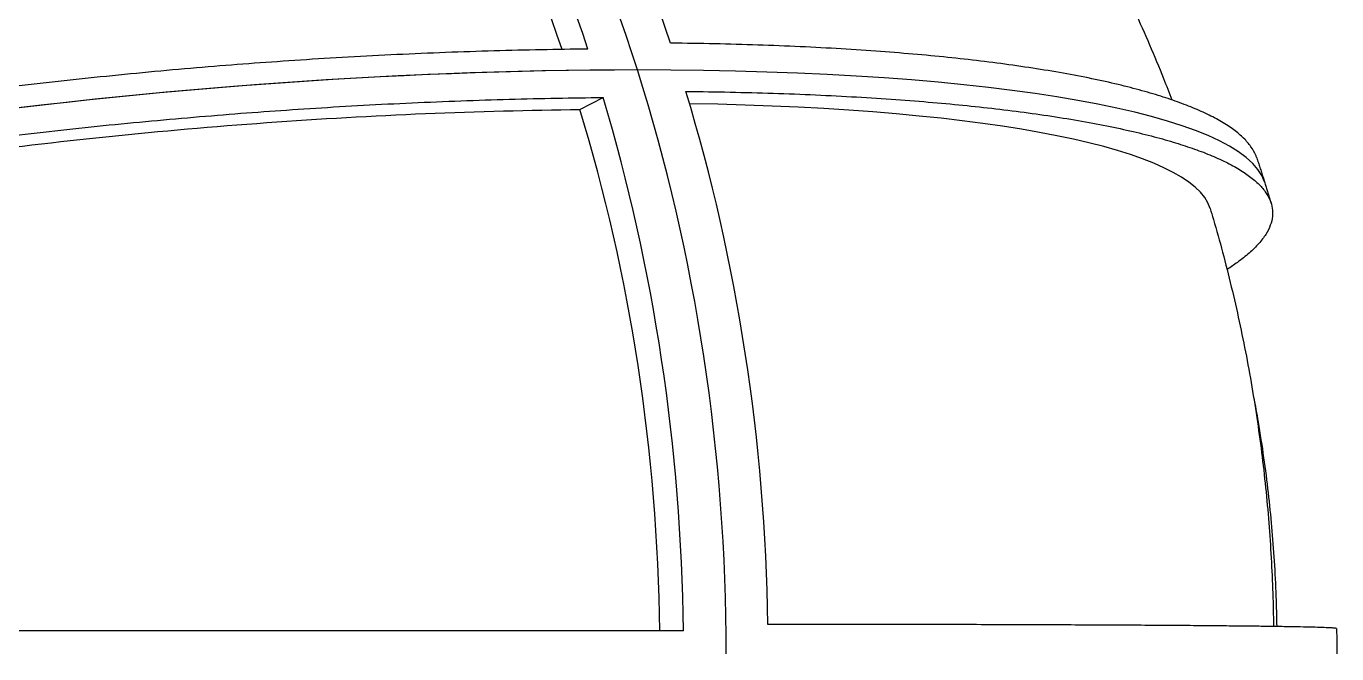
# Model space of a CAD drawing. Header units: millimetres. Extents: x 29838256 to 30236675, y -914750 to -833241.
# Drawn here: x 29971147 to 29971719, y -836932 to -836658 of the extents above; entities that cross this region are included whole.
import ezdxf

# ---------------------------------------------------------------- set-up
doc = ezdxf.new("R2010")
doc.units = ezdxf.units.MM
doc.header["$LTSCALE"] = 600
doc.header["$MEASUREMENT"] = 0
doc.layers.add('e-plan', color=9, linetype='CONTINUOUS')

msp = doc.modelspace()

# ---------------------------------------------------------------- linework, layer by layer
at = {"layer": 'e-plan', "extrusion": (0, -0.866025, 0.5)}
msp.add_line((29971388.74, -836694.38, 38611.44), (29971398.87, -836689.1, 38620.57), dxfattribs=at)
at = {"layer": 'e-plan', "extrusion": (-1.35525e-20, -0.866025, 0.5)}
for centre, major_axis, start_param, end_param in [((29970942.84, -836932.02, 38199.82), (0.03, -666.11, -1153.74), 1.963495, 2.356194), ((29970932.02, -836932.02, 38199.82), (0.03, -642.33, -1112.54), 1.586368, 1.949777)]:
    msp.add_ellipse(centre, major_axis=major_axis, ratio=0.382683, start_param=start_param, end_param=end_param, dxfattribs=at)
at = {"layer": 'e-plan', "extrusion": (-1.01644e-20, -0.866025, 0.5)}
msp.add_ellipse((29970942.84, -836932.02, 38199.82), major_axis=(-0.03, 666.11, 1153.74), ratio=0.382683, start_param=5.105088, end_param=5.497787, dxfattribs=at)
at = {"layer": 'e-plan', "extrusion": (-1.69407e-21, -0.866025, 0.5)}
for centre, major_axis, start_param, end_param in [((29970924.36, -836932.02, 38199.82), (0.03, -665.88, -1153.34), 1.978516, 2.336919), ((29970961.32, -836932.02, 38199.82), (-0.03, 665.88, 1153.34), 5.124364, 5.482766), ((29970942.84, -836932.02, 38199.82), (0.03, -666.11, -1153.74), 1.570796, 1.963495)]:
    msp.add_ellipse(centre, major_axis=major_axis, ratio=0.382683, start_param=start_param, end_param=end_param, dxfattribs=at)
at = {"layer": 'e-plan', "extrusion": (-8.47033e-21, -0.866025, 0.5)}
msp.add_ellipse((29970931.43, -836928.2, 38206.45), major_axis=(0.03, -642.33, -1112.54), ratio=0.382683, start_param=1.987648, end_param=2.342476, dxfattribs=at)
at = {"layer": 'e-plan', "extrusion": (4.16334e-17, -0.866025, 0.5)}
msp.add_ellipse((29971261.09, -836759.78, 38498.15), major_axis=(426.74, 33.83, 58.59), ratio=0.353553, start_param=1.149322, end_param=2.720119, dxfattribs=at)
at = {"layer": 'e-plan', "extrusion": (-9.71445e-17, -0.866025, 0.5)}
msp.add_ellipse((29971261.09, -836759.78, 38498.15), major_axis=(-426.74, -33.83, -58.59), ratio=0.353553, start_param=4.290915, end_param=5.861711, dxfattribs=at)
at = {"layer": 'e-plan', "extrusion": (2.77556e-17, -0.866025, 0.5)}
msp.add_ellipse((29971261.09, -836759.78, 38498.15), major_axis=(426.74, 33.83, 58.59), ratio=0.353553, start_param=0, end_param=1.149322, dxfattribs=at)
at = {"layer": 'e-plan', "extrusion": (0, -0.866025, 0.5)}
msp.add_ellipse((29970942.84, -836932.02, 38199.82), major_axis=(-0.03, 666.11, 1153.74), ratio=0.382683, start_param=4.712389, end_param=5.105088, dxfattribs=at)
at = {"layer": 'e-plan', "extrusion": (1.38778e-17, -0.866025, 0.5)}
msp.add_ellipse((29971261.09, -836759.78, 38498.15), major_axis=(-426.74, -33.83, -58.59), ratio=0.353553, start_param=3.141593, end_param=4.290915, dxfattribs=at)
at = {"layer": 'e-plan', "extrusion": (1.69407e-21, -0.866025, 0.5)}
msp.add_ellipse((29970924.36, -836932.02, 38199.82), major_axis=(0.03, -665.88, -1153.34), ratio=0.382683, start_param=1.585817, end_param=1.94422, dxfattribs=at)
at = {"layer": 'e-plan', "extrusion": (6.77626e-21, -0.866025, 0.5)}
msp.add_ellipse((29970961.32, -836932.02, 38199.82), major_axis=(-0.03, 665.88, 1153.34), ratio=0.382683, start_param=4.731665, end_param=5.090067, dxfattribs=at)
at = {"layer": 'e-plan', "extrusion": (6.93889e-17, -0.866025, 0.5)}
msp.add_ellipse((29971263.94, -836769.07, 38482.07), major_axis=(-400.07, -31.71, -54.93), ratio=0.353553, start_param=3.138651, end_param=4.210798, dxfattribs=at)
at = {"layer": 'e-plan'}
for points, knots in [([(29971570.81, -836549.52, 38862.35), (29971571.8, -836550.86, 38860.02), (29971572.78, -836552.2, 38857.7), (29971576.68, -836557.59, 38848.36), (29971579.55, -836561.66, 38841.31), (29971585.54, -836570.39, 38826.18), (29971588.64, -836575.07, 38818.09), (29971594.68, -836584.45, 38801.84), (29971597.61, -836589.16, 38793.68), (29971603.32, -836598.62, 38777.29), (29971606.1, -836603.37, 38769.07), (29971611.49, -836612.9, 38752.57), (29971614.11, -836617.68, 38744.29), (29971619.2, -836627.27, 38727.67), (29971621.67, -836632.08, 38719.34), (29971626.45, -836641.74, 38702.62), (29971628.78, -836646.58, 38694.23), (29971633.27, -836656.29, 38677.41), (29971635.45, -836661.16, 38668.97), (29971639.67, -836670.93, 38652.05), (29971641.71, -836675.83, 38643.57), (29971644.94, -836683.88, 38629.62), (29971646.17, -836687.02, 38624.18), (29971647.38, -836690.17, 38618.72)], [0, 0, 0, 0, 10.00006, 10.00006, 40.001689, 40.001689, 73.895738, 73.895738, 107.551025, 107.551025, 140.95147, 140.95147, 174.102048, 174.102048, 207.012343, 207.012343, 239.694775, 239.694775, 272.163371, 272.163371, 304.43291, 304.43291, 324.939556, 324.939556, 324.939556, 324.939556]), ([(29971392.21, -836667.99, 38657.15), (29971392.09, -836667.99, 38657.15), (29971391.96, -836667.99, 38657.14), (29971385.32, -836668.05, 38657.03), (29971378.65, -836668.15, 38656.87), (29971365.07, -836668.41, 38656.41), (29971358.16, -836668.58, 38656.13), (29971344.19, -836668.98, 38655.43), (29971337.14, -836669.22, 38655.02), (29971322.96, -836669.76, 38654.08), (29971315.85, -836670.06, 38653.55), (29971301.64, -836670.74, 38652.38), (29971294.55, -836671.11, 38651.74), (29971280.5, -836671.91, 38650.36), (29971273.53, -836672.33, 38649.62), (29971259.82, -836673.23, 38648.06), (29971253.07, -836673.7, 38647.24), (29971239.89, -836674.68, 38645.55), (29971233.15, -836675.21, 38644.64), (29971219.47, -836676.34, 38642.68), (29971212.53, -836676.94, 38641.64), (29971198.55, -836678.22, 38639.42), (29971191.51, -836678.9, 38638.25), (29971177.41, -836680.32, 38635.79), (29971170.36, -836681.06, 38634.5), (29971156.34, -836682.61, 38631.83), (29971149.37, -836683.41, 38630.44), (29971135.59, -836685.06, 38627.58), (29971128.79, -836685.91, 38626.1), (29971115.43, -836687.64, 38623.1), (29971108.88, -836688.53, 38621.57), (29971096.1, -836690.31, 38618.48), (29971089.88, -836691.21, 38616.92), (29971077.84, -836693.02, 38613.79), (29971071.74, -836693.96, 38612.16), (29971059.49, -836695.93, 38608.76), (29971053.34, -836696.94, 38606.99), (29971041.09, -836699.05, 38603.35), (29971034.98, -836700.13, 38601.47), (29971022.9, -836702.35, 38597.62), (29971016.93, -836703.49, 38595.65), (29971005.19, -836705.8, 38591.65), (29970999.43, -836706.98, 38589.61), (29970988.19, -836709.36, 38585.49), (29970982.7, -836710.56, 38583.42), (29970972.08, -836712.96, 38579.25), (29970966.94, -836714.17, 38577.16), (29970957.04, -836716.57, 38573), (29970952.29, -836717.76, 38570.93), (29970943.22, -836720.12, 38566.85), (29970938.7, -836721.34, 38564.74), (29970929.74, -836723.84, 38560.41), (29970925.32, -836725.12, 38558.2), (29970916.66, -836727.72, 38553.68), (29970912.42, -836729.05, 38551.38), (29970904.19, -836731.73, 38546.73), (29970900.21, -836733.09, 38544.38), (29970892.54, -836735.82, 38539.65), (29970888.87, -836737.19, 38537.28), (29970881.86, -836739.93, 38532.54), (29970878.53, -836741.3, 38530.17), (29970872.26, -836744.01, 38525.47), (29970869.31, -836745.36, 38523.14), (29970866.5, -836746.71, 38520.79), (29970866.45, -836746.74, 38520.75), (29970866.39, -836746.76, 38520.7)], [19.600922, 19.600922, 19.600922, 19.600922, 19.992056, 19.992056, 39.984112, 39.984112, 59.976168, 59.976168, 79.968224, 79.968224, 99.96028, 99.96028, 119.952336, 119.952336, 139.944393, 139.944393, 159.936449, 159.936449, 179.929657, 179.929657, 199.922865, 199.922865, 219.916072, 219.916072, 239.90928, 239.90928, 259.902488, 259.902488, 279.895696, 279.895696, 299.888904, 299.888904, 319.882112, 319.882112, 339.877344, 339.877344, 359.872577, 359.872577, 379.867809, 379.867809, 399.863041, 399.863041, 419.858274, 419.858274, 439.853506, 439.853506, 459.848738, 459.848738, 479.843971, 479.843971, 499.842497, 499.842497, 519.841023, 519.841023, 539.839549, 539.839549, 559.838075, 559.838075, 579.836601, 579.836601, 599.835127, 599.835127, 619.833653, 619.833653, 620.231169, 620.231169, 620.231169, 620.231169]), ([(29971684.42, -836715.5, 38574.85), (29971684.28, -836715.11, 38575.53), (29971684.14, -836714.72, 38576.21), (29971683.45, -836713.08, 38579.04), (29971682.75, -836711.84, 38581.19), (29971680.99, -836709.35, 38585.5), (29971679.93, -836708.11, 38587.65), (29971677.44, -836705.66, 38591.9), (29971676.01, -836704.44, 38594), (29971672.8, -836702.06, 38598.14), (29971671.01, -836700.88, 38600.17), (29971667.12, -836698.59, 38604.15), (29971665.01, -836697.47, 38606.09), (29971660.5, -836695.29, 38609.85), (29971658.11, -836694.24, 38611.67), (29971653.09, -836692.21, 38615.18), (29971650.47, -836691.24, 38616.87), (29971645.08, -836689.38, 38620.1), (29971642.18, -836688.44, 38621.71), (29971635.98, -836686.6, 38624.91), (29971632.68, -836685.69, 38626.49), (29971625.71, -836683.9, 38629.59), (29971622.04, -836683.02, 38631.11), (29971614.35, -836681.31, 38634.06), (29971610.34, -836680.49, 38635.5), (29971602.01, -836678.89, 38638.26), (29971597.7, -836678.12, 38639.59), (29971588.83, -836676.65, 38642.13), (29971584.28, -836675.96, 38643.34), (29971575.02, -836674.63, 38645.63), (29971570.3, -836674.01, 38646.71), (29971560.78, -836672.84, 38648.73), (29971555.99, -836672.3, 38649.68), (29971546.4, -836671.29, 38651.42), (29971541.39, -836670.8, 38652.27), (29971530.99, -836669.88, 38653.88), (29971525.59, -836669.44, 38654.64), (29971514.47, -836668.61, 38656.06), (29971508.75, -836668.23, 38656.73), (29971497.03, -836667.53, 38657.93), (29971491.04, -836667.22, 38658.48), (29971478.86, -836666.66, 38659.45), (29971472.68, -836666.41, 38659.88), (29971460.2, -836666, 38660.6), (29971453.9, -836665.82, 38660.89), (29971441.28, -836665.55, 38661.36), (29971434.96, -836665.46, 38661.53), (29971428.56, -836665.39, 38661.65), (29971428.44, -836665.39, 38661.65), (29971428.31, -836665.39, 38661.65)], [2092.96823, 2092.96823, 2092.96823, 2092.96823, 2099.315647, 2099.315647, 2119.308948, 2119.308948, 2139.30225, 2139.30225, 2159.295551, 2159.295551, 2179.288852, 2179.288852, 2199.282153, 2199.282153, 2219.275454, 2219.275454, 2239.268755, 2239.268755, 2259.26178, 2259.26178, 2279.254804, 2279.254804, 2299.247828, 2299.247828, 2319.240852, 2319.240852, 2339.233876, 2339.233876, 2359.2269, 2359.2269, 2379.219924, 2379.219924, 2399.212949, 2399.212949, 2419.205815, 2419.205815, 2439.198681, 2439.198681, 2459.191548, 2459.191548, 2479.184414, 2479.184414, 2499.177281, 2499.177281, 2519.170147, 2519.170147, 2539.163014, 2539.163014, 2539.554949, 2539.554949, 2539.554949, 2539.554949]), ([(29970871.71, -836765.51, 38488.23), (29970871.94, -836765.4, 38488.43), (29970872.18, -836765.29, 38488.62), (29970875.19, -836763.9, 38491.03), (29970878.15, -836762.59, 38493.28), (29970884.45, -836759.97, 38497.83), (29970887.79, -836758.65, 38500.11), (29970894.82, -836756, 38504.7), (29970898.51, -836754.68, 38507), (29970906.2, -836752.04, 38511.56), (29970910.2, -836750.73, 38513.84), (29970918.45, -836748.13, 38518.33), (29970922.7, -836746.85, 38520.55), (29970931.39, -836744.33, 38524.92), (29970935.83, -836743.09, 38527.06), (29970944.81, -836740.68, 38531.24), (29970949.35, -836739.5, 38533.28), (29970958.44, -836737.22, 38537.23), (29970963.2, -836736.07, 38539.23), (29970973.12, -836733.75, 38543.25), (29970978.27, -836732.58, 38545.27), (29970988.92, -836730.26, 38549.29), (29970994.41, -836729.1, 38551.3), (29971005.68, -836726.8, 38555.28), (29971011.46, -836725.66, 38557.25), (29971023.22, -836723.43, 38561.12), (29971029.2, -836722.33, 38563.03), (29971041.3, -836720.18, 38566.75), (29971047.42, -836719.13, 38568.56), (29971059.7, -836717.1, 38572.08), (29971065.86, -836716.11, 38573.79), (29971078.12, -836714.22, 38577.08), (29971084.23, -836713.3, 38578.66), (29971096.29, -836711.56, 38581.68), (29971102.52, -836710.69, 38583.19), (29971115.32, -836708.96, 38586.18), (29971121.88, -836708.11, 38587.66), (29971135.25, -836706.43, 38590.56), (29971142.06, -836705.61, 38591.98), (29971155.86, -836704.01, 38594.75), (29971162.84, -836703.24, 38596.09), (29971176.87, -836701.74, 38598.68), (29971183.93, -836701.02, 38599.93), (29971198.04, -836699.65, 38602.3), (29971205.09, -836699, 38603.44), (29971219.09, -836697.76, 38605.58), (29971226.03, -836697.18, 38606.59), (29971239.72, -836696.08, 38608.48), (29971246.47, -836695.57, 38609.36), (29971259.66, -836694.63, 38611), (29971266.41, -836694.17, 38611.79), (29971280.14, -836693.31, 38613.29), (29971287.11, -836692.89, 38614.01), (29971301.17, -836692.12, 38615.34), (29971308.26, -836691.77, 38615.96), (29971322.48, -836691.11, 38617.09), (29971329.6, -836690.82, 38617.61), (29971343.78, -836690.29, 38618.52), (29971350.84, -836690.06, 38618.91), (29971364.81, -836689.67, 38619.59), (29971371.72, -836689.51, 38619.86), (29971385.3, -836689.26, 38620.3), (29971391.97, -836689.17, 38620.46), (29971398.61, -836689.11, 38620.57), (29971398.74, -836689.1, 38620.57), (29971398.87, -836689.1, 38620.57)], [1937.634468, 1937.634468, 1937.634468, 1937.634468, 1939.366083, 1939.366083, 1959.359835, 1959.359835, 1979.353587, 1979.353587, 1999.347339, 1999.347339, 2019.341091, 2019.341091, 2039.334842, 2039.334842, 2059.328594, 2059.328594, 2079.322346, 2079.322346, 2099.315647, 2099.315647, 2119.308948, 2119.308948, 2139.30225, 2139.30225, 2159.295551, 2159.295551, 2179.288852, 2179.288852, 2199.282153, 2199.282153, 2219.275454, 2219.275454, 2239.268755, 2239.268755, 2259.26178, 2259.26178, 2279.254804, 2279.254804, 2299.247828, 2299.247828, 2319.240852, 2319.240852, 2339.233876, 2339.233876, 2359.2269, 2359.2269, 2379.219924, 2379.219924, 2399.212949, 2399.212949, 2419.205815, 2419.205815, 2439.198681, 2439.198681, 2459.191548, 2459.191548, 2479.184414, 2479.184414, 2499.177281, 2499.177281, 2519.170147, 2519.170147, 2539.163014, 2539.163014, 2539.554949, 2539.554949, 2539.554949, 2539.554949]), ([(29971435.04, -836686.47, 38625.14), (29971435.16, -836686.47, 38625.14), (29971435.28, -836686.47, 38625.14), (29971441.69, -836686.53, 38625.02), (29971448.01, -836686.63, 38624.86), (29971460.62, -836686.89, 38624.41), (29971466.91, -836687.06, 38624.12), (29971479.39, -836687.46, 38623.42), (29971485.57, -836687.69, 38623.01), (29971497.74, -836688.24, 38622.07), (29971503.73, -836688.54, 38621.54), (29971515.44, -836689.22, 38620.37), (29971521.16, -836689.59, 38619.73), (29971532.27, -836690.39, 38618.35), (29971537.66, -836690.81, 38617.61), (29971548.05, -836691.71, 38616.06), (29971553.06, -836692.18, 38615.24), (29971562.63, -836693.16, 38613.55), (29971567.42, -836693.68, 38612.64), (29971576.93, -836694.81, 38610.68), (29971581.64, -836695.42, 38609.64), (29971590.89, -836696.7, 38607.42), (29971595.43, -836697.37, 38606.25), (29971604.28, -836698.79, 38603.79), (29971608.58, -836699.54, 38602.5), (29971616.89, -836701.08, 38599.82), (29971620.9, -836701.88, 38598.44), (29971628.57, -836703.54, 38595.57), (29971632.24, -836704.39, 38594.1), (29971639.19, -836706.12, 38591.1), (29971642.48, -836707, 38589.57), (29971648.65, -836708.79, 38586.48), (29971651.54, -836709.69, 38584.92), (29971656.92, -836711.49, 38581.79), (29971659.53, -836712.44, 38580.16), (29971664.52, -836714.4, 38576.76), (29971666.91, -836715.42, 38574.99), (29971671.39, -836717.52, 38571.35), (29971673.49, -836718.61, 38569.47), (29971677.36, -836720.83, 38565.62), (29971679.13, -836721.96, 38563.66), (29971682.32, -836724.28, 38559.65), (29971683.74, -836725.45, 38557.61), (29971686.2, -836727.83, 38553.5), (29971687.25, -836729.03, 38551.42), (29971688.98, -836731.44, 38547.25), (29971689.67, -836732.64, 38545.16), (29971690.69, -836735.04, 38541), (29971691.02, -836736.24, 38538.93), (29971691.38, -836738.59, 38534.85), (29971691.41, -836739.81, 38532.74), (29971691.14, -836742.31, 38528.42), (29971690.83, -836743.59, 38526.2), (29971689.86, -836746.2, 38521.69), (29971689.2, -836747.52, 38519.39), (29971687.5, -836750.21, 38514.74), (29971686.47, -836751.57, 38512.39), (29971684.05, -836754.29, 38507.66), (29971682.66, -836755.67, 38505.28), (29971679.54, -836758.4, 38500.54), (29971677.81, -836759.77, 38498.17), (29971674.52, -836762.15, 38494.04), (29971673.02, -836763.17, 38492.28), (29971671.44, -836764.18, 38490.53)], [19.600922, 19.600922, 19.600922, 19.600922, 19.992056, 19.992056, 39.984112, 39.984112, 59.976168, 59.976168, 79.968224, 79.968224, 99.96028, 99.96028, 119.952336, 119.952336, 139.944393, 139.944393, 159.936449, 159.936449, 179.929657, 179.929657, 199.922865, 199.922865, 219.916072, 219.916072, 239.90928, 239.90928, 259.902488, 259.902488, 279.895696, 279.895696, 299.888904, 299.888904, 319.882112, 319.882112, 339.877344, 339.877344, 359.872577, 359.872577, 379.867809, 379.867809, 399.863041, 399.863041, 419.858274, 419.858274, 439.853506, 439.853506, 459.848738, 459.848738, 479.843971, 479.843971, 499.842497, 499.842497, 519.841023, 519.841023, 539.839549, 539.839549, 559.838075, 559.838075, 579.836601, 579.836601, 599.835127, 599.835127, 614.958261, 614.958261, 614.958261, 614.958261]), ([(29970896.74, -836765.51, 38488.24), (29970917.87, -836755.77, 38505.11), (29970948.13, -836746.21, 38521.66), (29971023.48, -836728.55, 38552.26), (29971067.86, -836720.61, 38566.01), (29971159.65, -836708.14, 38587.6), (29971205.49, -836703.43, 38595.76), (29971298.32, -836696.74, 38607.35), (29971344.63, -836694.8, 38610.7), (29971388.74, -836694.38, 38611.44)], [0, 0, 0, 0, 158.176485, 158.176485, 316.376998, 316.376998, 457.078153, 457.078153, 597.79081, 597.79081, 597.79081, 597.79081]), ([(29971684.42, -836715.5, 38574.85), (29971684.65, -836716.2, 38573.64), (29971684.88, -836716.89, 38572.44), (29971685.34, -836718.29, 38570.03), (29971685.57, -836718.98, 38568.82), (29971686.03, -836720.38, 38566.41), (29971686.26, -836721.07, 38565.2), (29971686.71, -836722.47, 38562.78), (29971686.94, -836723.16, 38561.58), (29971687.38, -836724.56, 38559.16), (29971687.61, -836725.26, 38557.95), (29971687.83, -836725.96, 38556.74)], [1.31471944, 1.31471944, 1.31471944, 1.31471944, 1.31883594, 1.31883594, 1.32295245, 1.32295245, 1.32706895, 1.32706895, 1.33118546, 1.33118546, 1.33530196, 1.33530196, 1.33530196, 1.33530196]), ([(29971687.83, -836725.96, 38556.74), (29971688.03, -836726.59, 38555.65), (29971688.23, -836727.22, 38554.55), (29971688.62, -836728.48, 38552.36), (29971688.82, -836729.12, 38551.27), (29971689.21, -836730.38, 38549.08), (29971689.41, -836731.01, 38547.98), (29971689.8, -836732.28, 38545.79), (29971689.99, -836732.91, 38544.7), (29971690.38, -836734.18, 38542.5), (29971690.57, -836734.81, 38541.41), (29971690.76, -836735.44, 38540.31)], [1.33530196, 1.33530196, 1.33530196, 1.33530196, 1.33902092, 1.33902092, 1.34273988, 1.34273988, 1.34645884, 1.34645884, 1.3501778, 1.3501778, 1.35389676, 1.35389676, 1.35389676, 1.35389676]), ([(29971664.07, -836737.56, 38536.64), (29971664.55, -836739.14, 38533.9), (29971665.01, -836740.73, 38531.16), (29971666.86, -836747.07, 38520.18), (29971668.2, -836751.84, 38511.91), (29971670.81, -836761.65, 38494.92), (29971672.09, -836766.68, 38486.21), (29971674.52, -836776.76, 38468.74), (29971675.67, -836781.81, 38459.99), (29971677.86, -836791.93, 38442.47), (29971678.89, -836797, 38433.69), (29971680.84, -836807.15, 38416.11), (29971681.75, -836812.23, 38407.31), (29971683.45, -836822.41, 38389.68), (29971684.25, -836827.51, 38380.85), (29971685.71, -836837.71, 38363.18), (29971686.38, -836842.81, 38354.34), (29971687.61, -836853.04, 38336.63), (29971688.16, -836858.15, 38327.77), (29971689.15, -836868.39, 38310.04), (29971689.59, -836873.52, 38301.16), (29971690.34, -836883.77, 38283.41), (29971690.66, -836888.9, 38274.52), (29971691.18, -836899.16, 38256.75), (29971691.38, -836904.29, 38247.86), (29971691.63, -836912.99, 38232.8), (29971691.7, -836916.55, 38226.62), (29971691.74, -836920.12, 38220.44)], [0, 0, 0, 0, 10.000082, 10.000082, 40.002303, 40.002303, 71.389917, 71.389917, 102.674877, 102.674877, 133.866024, 133.866024, 164.974167, 164.974167, 196.009615, 196.009615, 226.982223, 226.982223, 257.901456, 257.901456, 288.776437, 288.776437, 319.616006, 319.616006, 350.428775, 350.428775, 371.823476, 371.823476, 371.823476, 371.823476]), ([(29971683.04, -836819.98, 38393.89), (29971683.73, -836823.59, 38387.64), (29971684.38, -836827.2, 38381.38), (29971685.88, -836836.03, 38366.09), (29971686.69, -836841.23, 38357.08), (29971688.15, -836851.55, 38339.2), (29971688.81, -836856.68, 38330.33), (29971689.96, -836866.77, 38312.84), (29971690.47, -836871.75, 38304.22), (29971691.33, -836881.47, 38287.38), (29971691.71, -836886.46, 38278.74), (29971692.35, -836896.62, 38261.15), (29971692.61, -836901.79, 38252.19), (29971692.97, -836911.36, 38235.61), (29971693.08, -836915.74, 38228.03), (29971693.14, -836920.14, 38220.41)], [2788.303357, 2788.303357, 2788.303357, 2788.303357, 2808.6807, 2808.6807, 2838.068808, 2838.068808, 2867.456917, 2867.456917, 2896.845025, 2896.845025, 2926.186519, 2926.186519, 2955.528013, 2955.528013, 2979.814517, 2979.814517, 2979.814517, 2979.814517]), ([(29971719.3, -836921.01, 38218.9), (29971719.3, -836920.97, 38218.98), (29971719.14, -836920.92, 38219.05), (29971718.49, -836920.84, 38219.2), (29971717.99, -836920.79, 38219.27), (29971716.62, -836920.71, 38219.42), (29971715.75, -836920.66, 38219.5), (29971713.65, -836920.58, 38219.65), (29971712.41, -836920.54, 38219.72), (29971709.58, -836920.45, 38219.86), (29971707.98, -836920.41, 38219.93), (29971704.44, -836920.33, 38220.07), (29971702.51, -836920.29, 38220.14), (29971698.35, -836920.22, 38220.27), (29971696.12, -836920.18, 38220.33), (29971691.42, -836920.11, 38220.45), (29971688.95, -836920.08, 38220.51), (29971683.85, -836920.01, 38220.62), (29971681.1, -836919.98, 38220.68), (29971675.19, -836919.92, 38220.79), (29971672.04, -836919.89, 38220.85), (29971665.35, -836919.82, 38220.95), (29971661.82, -836919.79, 38221.01), (29971654.4, -836919.73, 38221.11), (29971650.51, -836919.71, 38221.16), (29971642.44, -836919.65, 38221.25), (29971638.25, -836919.62, 38221.3), (29971629.61, -836919.57, 38221.39), (29971625.17, -836919.55, 38221.43), (29971616.11, -836919.5, 38221.51), (29971611.5, -836919.48, 38221.55), (29971602.17, -836919.44, 38221.62), (29971597.45, -836919.42, 38221.65), (29971588.03, -836919.39, 38221.71), (29971583.09, -836919.37, 38221.74), (29971572.84, -836919.34, 38221.79), (29971567.51, -836919.32, 38221.82), (29971556.52, -836919.29, 38221.87), (29971550.86, -836919.28, 38221.89), (29971539.25, -836919.26, 38221.93), (29971533.31, -836919.25, 38221.95), (29971521.22, -836919.23, 38221.99), (29971515.08, -836919.22, 38222), (29971502.66, -836919.2, 38222.03), (29971496.39, -836919.2, 38222.04), (29971483.81, -836919.19, 38222.05), (29971477.51, -836919.19, 38222.06), (29971471.11, -836919.18, 38222.06), (29971470.99, -836919.18, 38222.06), (29971470.87, -836919.18, 38222.06)], [2079.353129, 2079.353129, 2079.353129, 2079.353129, 2099.315647, 2099.315647, 2119.308948, 2119.308948, 2139.30225, 2139.30225, 2159.295551, 2159.295551, 2179.288852, 2179.288852, 2199.282153, 2199.282153, 2219.275454, 2219.275454, 2239.268755, 2239.268755, 2259.26178, 2259.26178, 2279.254804, 2279.254804, 2299.247828, 2299.247828, 2319.240852, 2319.240852, 2339.233876, 2339.233876, 2359.2269, 2359.2269, 2379.219924, 2379.219924, 2399.212949, 2399.212949, 2419.205815, 2419.205815, 2439.198681, 2439.198681, 2459.191548, 2459.191548, 2479.184414, 2479.184414, 2499.177281, 2499.177281, 2519.170147, 2519.170147, 2539.163014, 2539.163014, 2539.554949, 2539.554949, 2539.554949, 2539.554949]), ([(29971433.94, -836922.02, 38217.15), (29971433.82, -836922.02, 38217.15), (29971433.69, -836922.02, 38217.15), (29971427.04, -836922.02, 38217.15), (29971420.35, -836922.02, 38217.15), (29971406.73, -836922.02, 38217.15), (29971399.8, -836922.02, 38217.15), (29971385.77, -836922.02, 38217.15), (29971378.68, -836922.02, 38217.15), (29971364.42, -836922.02, 38217.15), (29971357.26, -836922.02, 38217.15), (29971342.95, -836922.02, 38217.15), (29971335.8, -836922.02, 38217.15), (29971321.63, -836922.02, 38217.15), (29971314.6, -836922.02, 38217.15), (29971300.75, -836922.02, 38217.15), (29971293.93, -836922.02, 38217.15), (29971280.6, -836922.02, 38217.15), (29971273.78, -836922.02, 38217.15), (29971259.93, -836922.02, 38217.15), (29971252.9, -836922.02, 38217.15), (29971238.72, -836922.02, 38217.15), (29971231.57, -836922.02, 38217.15), (29971217.26, -836922.02, 38217.15), (29971210.1, -836922.02, 38217.15), (29971195.84, -836922.02, 38217.15), (29971188.75, -836922.02, 38217.15), (29971174.72, -836922.02, 38217.15), (29971167.79, -836922.02, 38217.15), (29971154.17, -836922.02, 38217.15), (29971147.48, -836922.02, 38217.15), (29971134.43, -836922.02, 38217.15), (29971128.07, -836922.02, 38217.15), (29971115.76, -836922.02, 38217.15), (29971109.52, -836922.02, 38217.15), (29971096.97, -836922.02, 38217.15), (29971090.66, -836922.02, 38217.15), (29971078.09, -836922.02, 38217.15), (29971071.82, -836922.02, 38217.15), (29971059.4, -836922.02, 38217.15), (29971053.25, -836922.02, 38217.15), (29971041.17, -836922.02, 38217.15), (29971035.22, -836922.02, 38217.15), (29971023.62, -836922.02, 38217.15), (29971017.95, -836922.02, 38217.15), (29971006.96, -836922.02, 38217.15), (29971001.63, -836922.02, 38217.15), (29970991.38, -836922.02, 38217.15), (29970986.44, -836922.02, 38217.15), (29970977.02, -836922.02, 38217.15), (29970972.3, -836922.02, 38217.15), (29970962.97, -836922.02, 38217.15), (29970958.35, -836922.02, 38217.15), (29970949.29, -836922.02, 38217.15), (29970944.85, -836922.02, 38217.15), (29970936.21, -836922.02, 38217.15), (29970932.02, -836922.02, 38217.15), (29970923.94, -836922.02, 38217.15), (29970920.06, -836922.02, 38217.15), (29970912.64, -836922.02, 38217.15), (29970909.1, -836922.02, 38217.15), (29970902.41, -836922.02, 38217.15), (29970899.26, -836922.02, 38217.14), (29970896.25, -836922.02, 38217.14), (29970896.19, -836922.02, 38217.14), (29970896.13, -836922.02, 38217.14)], [19.600922, 19.600922, 19.600922, 19.600922, 19.992056, 19.992056, 39.984112, 39.984112, 59.976168, 59.976168, 79.968224, 79.968224, 99.96028, 99.96028, 119.952336, 119.952336, 139.944393, 139.944393, 159.936449, 159.936449, 179.929657, 179.929657, 199.922865, 199.922865, 219.916072, 219.916072, 239.90928, 239.90928, 259.902488, 259.902488, 279.895696, 279.895696, 299.888904, 299.888904, 319.882112, 319.882112, 339.877344, 339.877344, 359.872577, 359.872577, 379.867809, 379.867809, 399.863041, 399.863041, 419.858274, 419.858274, 439.853506, 439.853506, 459.848738, 459.848738, 479.843971, 479.843971, 499.842497, 499.842497, 519.841023, 519.841023, 539.839549, 539.839549, 559.838075, 559.838075, 579.836601, 579.836601, 599.835127, 599.835127, 619.833653, 619.833653, 620.231169, 620.231169, 620.231169, 620.231169]), ([(29971719.3, -836921.01, 38218.9), (29971719.31, -836921.74, 38217.63), (29971719.32, -836922.48, 38216.36), (29971719.34, -836923.94, 38213.82), (29971719.35, -836924.68, 38212.55), (29971719.36, -836926.14, 38210.01), (29971719.37, -836926.88, 38208.73), (29971719.38, -836928.35, 38206.19), (29971719.38, -836929.08, 38204.92), (29971719.38, -836930.55, 38202.38), (29971719.39, -836931.28, 38201.11), (29971719.39, -836932.02, 38199.84)], [1.70733683, 1.70733683, 1.70733683, 1.70733683, 1.71146968, 1.71146968, 1.71560252, 1.71560252, 1.71973536, 1.71973536, 1.7238682, 1.7238682, 1.72800105, 1.72800105, 1.72800105, 1.72800105])]:
    msp.add_open_spline(points, degree=3, knots=knots, dxfattribs=at)

doc.saveas('drawing.dxf')
